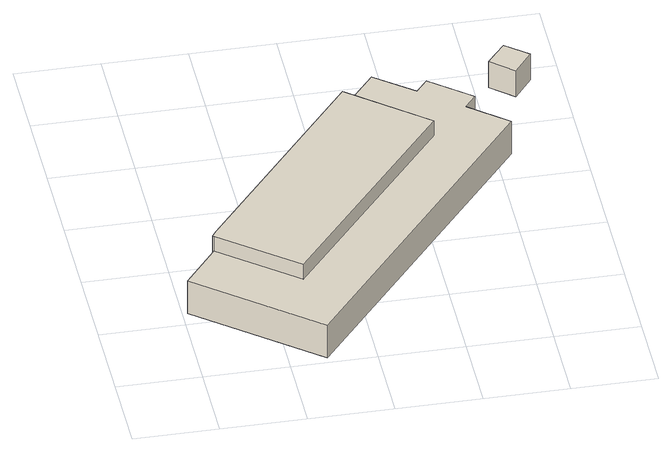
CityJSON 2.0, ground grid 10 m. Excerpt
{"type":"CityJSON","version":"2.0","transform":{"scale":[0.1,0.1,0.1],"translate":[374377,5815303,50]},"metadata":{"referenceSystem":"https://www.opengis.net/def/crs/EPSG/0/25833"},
"CityObjects":{
"building1":{"type":"Building","attributes":{"Gemeindeschluessel":"11000005","BezugspunktDach":"2200","function":"31001_2143","measuredHeight":6.5,"storeysAboveGround":1},"address":[{"country":"Germany","locality":"Berlin","thoroughfareNumber":"1700A","thoroughfareName":"Kladower Damm"}],"geometry":[{"type":"Solid","lod":"1","boundaries":[[[[0,1,2,3,4,5,6,7]],[[8,9,10,11,12,13,14,15]],[[8,15,7,6]],[[9,8,6,5]],[[10,9,5,4]],[[11,10,4,3]],[[12,11,3,2]],[[13,12,2,1]],[[14,13,1,0]],[[15,14,0,7]]]]}]},
"building2":{"type":"Building","attributes":{"Gemeindeschluessel":"11000005","BezugspunktDach":"2200","function":"31001_2143","measuredHeight":4.47,"storeysAboveGround":1},"address":[{"country":"Germany","locality":"Berlin","thoroughfareNumber":"1700A (1)","thoroughfareName":"Kladower Damm"}],"geometry":[{"type":"Solid","lod":"1","boundaries":[[[[16,17,18,19,20,21,22,23,24,25,26,27]],[[14,13,12,11,28,29,30,31,32,33,34,35]],[[14,35,27,26]],[[13,14,26,25]],[[12,13,25,24]],[[11,12,24,23]],[[28,11,23,22]],[[29,28,22,21]],[[30,29,21,20]],[[31,30,20,19]],[[32,31,19,18]],[[33,32,18,17]],[[34,33,17,16]],[[35,34,16,27]]]]}]},
"building3":{"type":"Building","attributes":{"Gemeindeschluessel":"11000005","BezugspunktDach":"2200","function":"31001_2200","measuredHeight":3.58,"storeysAboveGround":1},"address":[{"country":"Germany","locality":"Berlin","thoroughfareNumber":"1700A (2)","thoroughfareName":"Kladower Damm"}],"geometry":[{"type":"Solid","lod":"1","boundaries":[[[[36,37,38,39]],[[40,41,42,43]],[[40,43,39,38]],[[41,40,38,37]],[[42,41,37,36]],[[43,42,36,39]]]]}]}
},
"vertices":[
[45,168,67],[133,97,67],[328,335,67],[240,407,67],[238,409,67],[75,209,67],[48,176,67],[43,169,67],[48,176,2],[75,209,2],[238,409,2],[240,407,2],[328,335,2],[133,97,2],[45,168,2],[43,169,2],
[143,6,47],[418,344,47],[373,381,47],[387,398,47],[339,437,47],[325,420,47],[280,456,47],[240,407,47],[328,335,47],[133,97,47],[45,168,47],[5,118,47],[280,456,2],[325,420,2],[339,437,2],[387,398,2],[373,381,2],[418,344,2],[143,6,2],[5,118,2],
[444,451,36],[466,479,36],[439,501,36],[417,474,36],[439,501,0],[466,479,0],[444,451,0],[417,474,0]
]}
